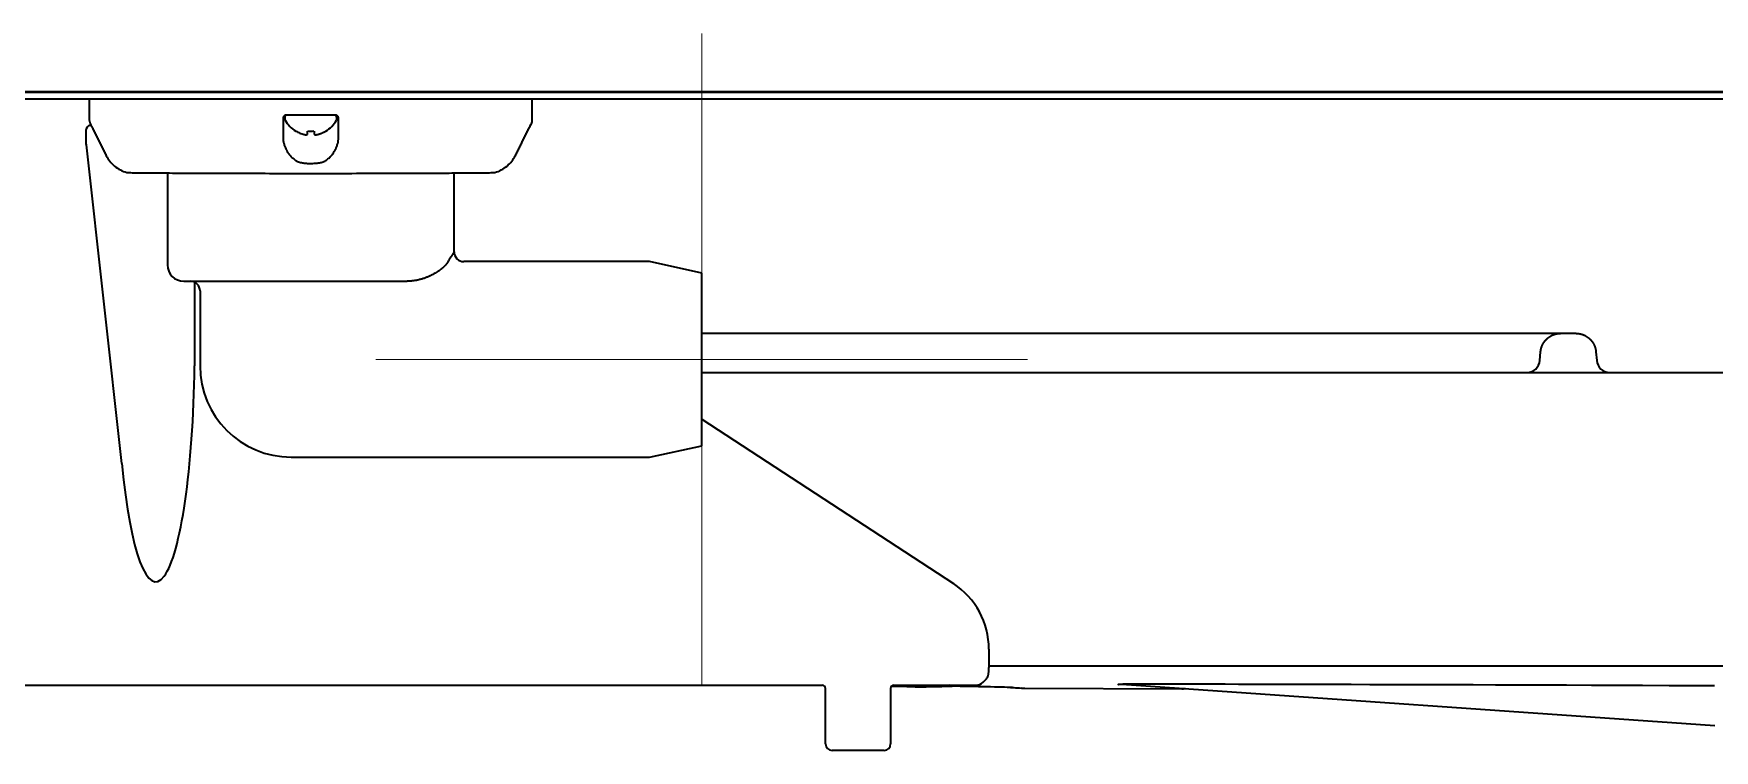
# Model space of a CAD drawing. Extents: x 5809 to 10669, y -850 to 3566.
# Drawn here: x 7301.1 to 7559.1, y 1270.8 to 1380.8 of the extents above; entities that cross this region are included whole.
import ezdxf

# ---------------------------------------------------------------- set-up
doc = ezdxf.new("R2010")
doc.units = 0
doc.header["$LTSCALE"] = 5
doc.layers.get('0').update_dxf_attribs({"linetype": 'CONTINUOUS', "lineweight": 0})
doc.layers.add('1', color=7, linetype='CONTINUOUS', true_color=0xffffff)

msp = doc.modelspace()

# ---------------------------------------------------------------- linework, layer by layer
at = {"color": 6}
for p, q in [((7403.67, 1380.83), (7403.67, 1280.83)), ((7353.67, 1330.83), (7453.67, 1330.83))]:
    msp.add_line(p, q, dxfattribs=at)
at = {"layer": '1', "color": 7, "linetype": 'Continuous', "lineweight": 35}
for p, q in [((7074.67, 1371.83), (7620.37, 1371.83)), ((7074.67, 1370.83), (8071.67, 1370.83)), ((7077.34, 1371.93), (8068.41, 1371.93)), ((7309.67, 1370.83), (7309.67, 1367.8)), ((7377.67, 1367.8), (7377.67, 1370.83)), ((7339.67, 1367.93), (7339.67, 1367.73)), ((7347.67, 1367.73), (7347.67, 1367.93)), ((7309.19, 1364.5), (7309.19, 1366.03)), ((7341.37, 1365.85), (7341.37, 1365.88)), ((7345.97, 1365.88), (7345.97, 1365.85)), ((7314.68, 1314.84), (7309.23, 1363.75)), ((7321.67, 1359.58), (7321.67, 1345.33)), ((7343.67, 1359.45), (7343.67, 1359.37)), ((7365.67, 1347.33), (7365.67, 1359.33)), ((7395.67, 1345.83), (7367.17, 1345.83)), ((7403.67, 1344.08), (7395.67, 1345.83)), ((7403.67, 1317.58), (7403.67, 1344.08)), ((7403.67, 1317.58), (7403.67, 1344.08)), ((7324.17, 1342.83), (7358.45, 1342.83)), ((7325.85, 1329.83), (7325.85, 1342.66)), ((7326.67, 1341.33), (7326.67, 1329.83)), ((7403.67, 1334.83), (7522.46, 1334.83)), ((7522.46, 1334.83), (7535.51, 1334.83)), ((7535.52, 1334.83), (7537.83, 1334.83)), ((7532.31, 1330.65), (7532.43, 1332)), ((7540.92, 1332), (7541.04, 1330.65)), ((7403.67, 1328.83), (7432.77, 1328.83)), ((7432.77, 1328.83), (7434.19, 1328.83)), ((7434.19, 1328.83), (7456.05, 1328.83)), ((7457.05, 1328.83), (7478.3, 1328.83)), ((7479.29, 1328.83), (7501.16, 1328.83)), ((7501.16, 1328.83), (7502.58, 1328.83)), ((7502.58, 1328.83), (7581.48, 1328.83)), ((7403.67, 1321.64), (7442.3, 1296.42)), ((7340.67, 1315.83), (7395.67, 1315.83)), ((7395.67, 1315.83), (7403.67, 1317.58)), ((7447.73, 1286.35), (7447.72, 1283.56)), ((7453.86, 1283.75), (7447.73, 1283.75)), ((7463.75, 1283.75), (7453.86, 1283.75)), ((7481.49, 1283.75), (7471.65, 1283.75)), ((7502.13, 1283.75), (7481.49, 1283.75)), ((7502.65, 1283.75), (7502.13, 1283.75)), ((7581.45, 1283.75), (7502.65, 1283.75)), ((7152.33, 1280.83), (7411.96, 1280.83)), ((7414.88, 1280.83), (7417.15, 1280.83)), ((7420.08, 1280.83), (7422.17, 1280.83)), ((7422.67, 1271.83), (7422.67, 1280.33)), ((7432.67, 1280.33), (7432.67, 1271.83)), ((7435.34, 1280.71), (7432.81, 1280.67)), ((7432.81, 1280.67), (7432.81, 1280.67)), ((7432.81, 1280.67), (7435.13, 1280.62)), ((7433.17, 1280.83), (7435.16, 1280.83)), ((7433.63, 1280.66), (7435.79, 1280.7)), ((7435.05, 1280.64), (7433.63, 1280.66)), ((7435.16, 1280.65), (7435.05, 1280.64)), ((7435.13, 1280.62), (7435.65, 1280.63)), ((7435.44, 1280.66), (7435.16, 1280.65)), ((7435.79, 1280.7), (7435.34, 1280.71)), ((7435.89, 1280.66), (7435.44, 1280.66)), ((7435.65, 1280.63), (7435.68, 1280.64)), ((7435.68, 1280.64), (7435.89, 1280.65)), ((7436.35, 1280.67), (7435.89, 1280.66)), ((7435.89, 1280.65), (7436.33, 1280.65)), ((7435.93, 1280.65), (7435.93, 1280.61)), ((7436.37, 1280.61), (7435.93, 1280.61)), ((7435.93, 1280.61), (7436.43, 1280.6)), ((7436.33, 1280.65), (7436.72, 1280.66)), ((7436.99, 1280.67), (7436.35, 1280.67)), ((7436.88, 1280.61), (7436.37, 1280.61)), ((7436.43, 1280.6), (7437.01, 1280.6)), ((7436.72, 1280.66), (7437.12, 1280.66)), ((7437.28, 1280.61), (7436.88, 1280.61)), ((7437.57, 1280.66), (7436.99, 1280.67)), ((7437.01, 1280.6), (7437.65, 1280.6)), ((7437.12, 1280.66), (7437.54, 1280.65)), ((7437.67, 1280.61), (7437.28, 1280.61)), ((7437.54, 1280.65), (7437.88, 1280.65)), ((7438.16, 1280.66), (7437.57, 1280.66)), ((7437.65, 1280.6), (7438.11, 1280.6)), ((7438.11, 1280.62), (7437.67, 1280.61)), ((7437.88, 1280.65), (7438.06, 1280.65)), ((7438.06, 1280.65), (7438.25, 1280.64)), ((7438.11, 1280.83), (7439.88, 1280.83)), ((7438.32, 1280.63), (7438.11, 1280.62)), ((7438.11, 1280.6), (7438.56, 1280.61)), ((7438.52, 1280.65), (7438.16, 1280.66)), ((7438.25, 1280.64), (7438.37, 1280.63)), ((7438.81, 1280.64), (7438.52, 1280.65)), ((7438.56, 1280.61), (7438.84, 1280.62)), ((7438.95, 1280.63), (7438.81, 1280.64)), ((7438.84, 1280.62), (7438.95, 1280.63)), ((7442.83, 1280.83), (7445.79, 1280.83)), ((7446.85, 1281.27), (7447.27, 1281.69)), ((7451.04, 1280.47), (7451.21, 1280.46)), ((7453.28, 1280.38), (7477.36, 1280.27)), ((7559.19, 1274.57), (7468.15, 1280.94)), ((7431.67, 1270.83), (7423.67, 1270.83))]:
    msp.add_line(p, q, dxfattribs=at)
for centre, radius, start, end in [((7340.07, 1367.93), 0.4, 90, 180), ((7340.07, 1367.73), 0.4, 180, 210.3012), ((7343.87, 1369.95), 4.8, 210.3012, 238.6074), ((7343.47, 1369.95), 4.8, 301.3459, 329.6988), ((7347.27, 1367.93), 0.4, 0, 90), ((7347.27, 1367.73), 0.4, 329.6988, 0), ((7343.67, 1369.63), 3.78, 262.3959, 269.9965), ((7343.67, 1369.63), 3.78, 270.0035, 277.6041), ((7367.17, 1347.33), 1.5, 179.9915, 270.0124), ((7324.17, 1345.33), 2.5, 180, 270), ((7325.17, 1341.33), 1.5, 0, 90), ((7340.67, 1329.83), 14, 180, 270), ((7530.32, 1330.83), 2, 270, 355), ((7543.03, 1330.83), 2, 185, 270)]:
    msp.add_arc(centre, radius, start, end, dxfattribs=at)
at = {"layer": '1', "color": 7, "linetype": 'Continuous', "lineweight": 35, "extrusion": (0, 0, -1)}
for centre, major_axis, ratio, start_param, end_param in [((7310.64, 1366.01), (-1.44, 0.04), 0.692646, -0.026174, 1.012362), ((7311.5, 1364.5), (0, 4), 0.57735, 4.521954, 4.712389)]:
    msp.add_ellipse(centre, major_axis=major_axis, ratio=ratio, start_param=start_param, end_param=end_param, dxfattribs=at)
at = {"layer": '1', "color": 7, "linetype": 'Continuous', "lineweight": 35}
for centre, major_axis, ratio, start_param, end_param in [((7319.87, 1333), (0, 36.31), 0.165232, 2.094395, 4.625123), ((7435.73, 1286.35), (6.36, 10.22), 0.99658, -1.015659, -0.021403), ((7422.17, 1280.33), (0.354, 0.354), 0.999695, 5.497939, 7.068431), ((7433.17, 1280.33), (-0.354, 0.354), 0.999695, -0.785246, 0.785246), ((7432.7, 1280.79), (-10, 0.04), 0.017452, 2.242018, 3.141593), ((7432.7, 1280.79), (-10, 0.04), 0.017452, 3.141593, 3.578472), ((7432.66, 1280.39), (-20.64, 0.09), 0.017455, 3.575816, 4.2555), ((7445.79, 1282.33), (1.06, 1.06), 0.999695, 3.926839, 4.712389), ((7651.1, 1280.15), (-183.5, 0.8), 0.001141, -0.189643, 0.017417), ((7467.59, 1272.96), (0.56, 7.98), 0.966183, 0, 0.067733), ((7651.1, 1280.15), (-183.5, 0.8), 0.001141, -1.027763, -0.189643), ((7651.1, 1280.15), (-183.5, 0.8), 0.001141, -1.045618, -1.027763), ((7423.67, 1271.83), (0.707, 0.707), 0.999695, 2.356347, 3.926839), ((7431.67, 1271.83), (-0.707, 0.707), 0.999695, 2.356347, 3.926839)]:
    msp.add_ellipse(centre, major_axis=major_axis, ratio=ratio, start_param=start_param, end_param=end_param, dxfattribs=at)
for points, degree in [([(7309.67, 1367.8), (7309.64, 1367.29), (7309.9, 1366.9)], 2), ([(7339.42, 1367.86), (7339.42, 1367.85), (7339.42, 1367.84), (7339.42, 1367.83)], 3), ([(7339.42, 1367.83), (7339.42, 1366.84), (7339.42, 1365.85), (7339.42, 1364.87)], 3), ([(7347.92, 1367.83), (7347.92, 1367.84), (7347.92, 1367.85), (7347.92, 1367.86)], 3), ([(7347.92, 1364.87), (7347.92, 1365.85), (7347.92, 1366.84), (7347.92, 1367.83)], 3), ([(7309.86, 1366.95), (7312.29, 1362.09)], 1), ([(7342.67, 1365.33), (7342.7, 1365.33), (7342.75, 1365.32), (7342.82, 1365.32), (7342.9, 1365.31), (7342.97, 1365.31), (7343.03, 1365.32), (7343.1, 1365.32), (7343.15, 1365.33), (7343.17, 1365.33)], 3), ([(7343.17, 1365.33), (7343.17, 1365.34), (7343.17, 1365.37), (7343.17, 1365.42), (7343.17, 1365.48), (7343.17, 1365.54), (7343.17, 1365.61), (7343.17, 1365.68), (7343.17, 1365.77), (7343.17, 1365.84), (7343.17, 1365.88)], 3), ([(7344.17, 1365.33), (7344.2, 1365.33), (7344.24, 1365.32), (7344.32, 1365.32), (7344.39, 1365.31), (7344.46, 1365.31), (7344.53, 1365.32), (7344.6, 1365.32), (7344.65, 1365.33), (7344.67, 1365.33)], 3), ([(7344.67, 1365.33), (7344.73, 1365.34), (7344.84, 1365.37), (7345, 1365.42), (7345.16, 1365.48), (7345.31, 1365.54), (7345.46, 1365.61), (7345.62, 1365.68), (7345.79, 1365.77), (7345.91, 1365.84), (7345.97, 1365.88)], 3), ([(7375.05, 1362.09), (7377.48, 1366.95)], 1), ([(7477.36, 1280.27), (7477.63, 1280.27)], 1), ([(7477.91, 1280.25), (7477.63, 1280.27)], 1)]:
    msp.add_open_spline(points, degree=degree, dxfattribs=at)
for points, knots in [([(7339.44, 1367.96), (7339.44, 1367.96), (7339.44, 1367.95), (7339.44, 1367.95), (7339.44, 1367.94), (7339.43, 1367.93), (7339.43, 1367.93), (7339.43, 1367.92), (7339.43, 1367.92), (7339.43, 1367.91), (7339.43, 1367.91), (7339.43, 1367.9), (7339.43, 1367.9), (7339.43, 1367.88), (7339.43, 1367.88), (7339.42, 1367.87), (7339.42, 1367.86), (7339.42, 1367.86)], [0, 0, 0, 0, 0.0625, 0.0625, 0.125, 0.125, 0.1875, 0.1875, 0.25, 0.25, 0.375, 0.375, 0.5, 0.5, 0.75, 0.75, 1, 1, 1, 1]), ([(7339.92, 1368.33), (7339.9, 1368.33), (7339.87, 1368.32), (7339.83, 1368.32), (7339.82, 1368.32), (7339.79, 1368.31), (7339.78, 1368.31), (7339.74, 1368.29), (7339.72, 1368.28), (7339.69, 1368.27), (7339.67, 1368.26), (7339.65, 1368.25), (7339.64, 1368.24), (7339.61, 1368.22), (7339.59, 1368.2), (7339.55, 1368.16), (7339.53, 1368.14), (7339.51, 1368.11), (7339.5, 1368.1), (7339.49, 1368.07), (7339.48, 1368.06), (7339.46, 1368.02), (7339.45, 1367.99), (7339.44, 1367.96)], [0, 0, 0, 0, 0.125, 0.125, 0.1875, 0.1875, 0.25, 0.25, 0.375, 0.375, 0.4375, 0.4375, 0.5, 0.5, 0.625, 0.625, 0.75, 0.75, 0.8125, 0.8125, 0.875, 0.875, 1, 1, 1, 1]), ([(7343.67, 1368.33), (7343.05, 1368.33), (7342.42, 1368.33), (7341.17, 1368.33), (7340.54, 1368.33), (7339.92, 1368.33)], [0, 0, 0, 0, 0.5, 0.5, 1, 1, 1, 1]), ([(7347.42, 1368.33), (7346.8, 1368.33), (7346.18, 1368.33), (7344.93, 1368.33), (7344.3, 1368.33), (7343.67, 1368.33)], [0, 0, 0, 0, 0.5, 0.5, 1, 1, 1, 1]), ([(7347.9, 1367.96), (7347.9, 1367.98), (7347.89, 1367.99), (7347.88, 1368.02), (7347.88, 1368.03), (7347.86, 1368.07), (7347.84, 1368.1), (7347.82, 1368.13), (7347.81, 1368.14), (7347.79, 1368.16), (7347.78, 1368.18), (7347.76, 1368.2), (7347.74, 1368.22), (7347.73, 1368.22), (7347.69, 1368.25), (7347.67, 1368.26), (7347.64, 1368.28), (7347.63, 1368.28), (7347.6, 1368.29), (7347.59, 1368.3), (7347.55, 1368.31), (7347.53, 1368.32), (7347.48, 1368.32), (7347.45, 1368.33), (7347.42, 1368.33)], [0, 0, 0, 0, 0.0625, 0.0625, 0.125, 0.125, 0.25, 0.25, 0.3125, 0.3125, 0.375, 0.4375, 0.4375, 0.5, 0.5, 0.625, 0.625, 0.6875, 0.6875, 0.75, 0.75, 0.875, 0.875, 1, 1, 1, 1]), ([(7347.92, 1367.86), (7347.92, 1367.86), (7347.92, 1367.87), (7347.92, 1367.88), (7347.92, 1367.88), (7347.92, 1367.9), (7347.92, 1367.9), (7347.92, 1367.91), (7347.92, 1367.91), (7347.91, 1367.92), (7347.91, 1367.92), (7347.91, 1367.93), (7347.91, 1367.93), (7347.91, 1367.94), (7347.91, 1367.95), (7347.91, 1367.95), (7347.91, 1367.95), (7347.9, 1367.96), (7347.9, 1367.96), (7347.9, 1367.96)], [0, 0, 0, 0, 0.25, 0.25, 0.5, 0.5, 0.625, 0.625, 0.75, 0.75, 0.8125, 0.8125, 0.875, 0.875, 0.9375, 0.9375, 0.96875, 0.96875, 1, 1, 1, 1]), ([(7377.45, 1366.9), (7377.46, 1366.92), (7377.61, 1367.14), (7377.7, 1367.47), (7377.66, 1367.75), (7377.65, 1367.8)], [0, 0, 0, 0, 0.088602, 0.857896, 1, 1, 1, 1]), ([(7339.42, 1364.87), (7339.42, 1364.79), (7339.43, 1364.72), (7339.44, 1364.56), (7339.44, 1364.49), (7339.47, 1364.26), (7339.5, 1364.11), (7339.58, 1363.8), (7339.62, 1363.65), (7339.74, 1363.35), (7339.8, 1363.2), (7339.9, 1363.01), (7339.92, 1362.98), (7339.96, 1362.9), (7340.02, 1362.79), (7340.09, 1362.68), (7340.16, 1362.57), (7340.18, 1362.54), (7340.23, 1362.46), (7340.31, 1362.36), (7340.39, 1362.25), (7340.57, 1362.05), (7340.69, 1361.91), (7340.9, 1361.72), (7340.97, 1361.66), (7341.12, 1361.54), (7341.19, 1361.48), (7341.27, 1361.42)], [0, 0, 0, 0, 0.0625, 0.0625, 0.125, 0.125, 0.25, 0.25, 0.375, 0.375, 0.5, 0.5, 0.53125, 0.53125, 0.5625, 0.625, 0.625, 0.65625, 0.65625, 0.6875, 0.75, 0.75, 0.875, 0.875, 0.9375, 0.9375, 1, 1, 1, 1]), ([(7341.37, 1365.88), (7341.58, 1365.76), (7341.79, 1365.65), (7342.11, 1365.51), (7342.22, 1365.47), (7342.44, 1365.39), (7342.56, 1365.36), (7342.67, 1365.33)], [0, 0, 0, 0, 0.5, 0.5, 0.75, 0.75, 1, 1, 1, 1]), ([(7344.17, 1365.88), (7344.17, 1365.76), (7344.17, 1365.65), (7344.17, 1365.51), (7344.17, 1365.47), (7344.17, 1365.39), (7344.17, 1365.36), (7344.17, 1365.33)], [0, 0, 0, 0, 0.5, 0.5, 0.75, 0.75, 1, 1, 1, 1]), ([(7346.07, 1361.42), (7346.11, 1361.45), (7346.15, 1361.48), (7346.23, 1361.54), (7346.27, 1361.57), (7346.38, 1361.66), (7346.45, 1361.72), (7346.66, 1361.92), (7346.78, 1362.05), (7346.95, 1362.26), (7347.01, 1362.33), (7347.11, 1362.47), (7347.16, 1362.54), (7347.31, 1362.76), (7347.39, 1362.9), (7347.49, 1363.09), (7347.51, 1363.13), (7347.54, 1363.2), (7347.56, 1363.24), (7347.61, 1363.35), (7347.64, 1363.43), (7347.72, 1363.66), (7347.77, 1363.81), (7347.85, 1364.11), (7347.87, 1364.26), (7347.91, 1364.56), (7347.92, 1364.72), (7347.92, 1364.87)], [0, 0, 0, 0, 0.03125, 0.03125, 0.0625, 0.0625, 0.125, 0.125, 0.25, 0.25, 0.3125, 0.3125, 0.375, 0.375, 0.5, 0.5, 0.53125, 0.53125, 0.5625, 0.5625, 0.625, 0.625, 0.75, 0.75, 0.875, 0.875, 1, 1, 1, 1]), ([(7312.29, 1362.09), (7312.44, 1361.79), (7312.81, 1361.21), (7313.54, 1360.46), (7314.42, 1359.86), (7315.08, 1359.61), (7315.42, 1359.51)], [0, 0, 0, 0, 0.241886, 0.492713, 0.747305, 1, 1, 1, 1]), ([(7371.92, 1359.51), (7372.27, 1359.61), (7372.92, 1359.86), (7373.81, 1360.46), (7374.54, 1361.21), (7374.9, 1361.79), (7375.06, 1362.09)], [0, 0, 0, 0, 0.252695, 0.507287, 0.758114, 1, 1, 1, 1]), ([(7315.42, 1359.51), (7315.45, 1359.5), (7315.82, 1359.49), (7317.33, 1359.47), (7319.81, 1359.45), (7323.25, 1359.43), (7327.56, 1359.41), (7332.55, 1359.4), (7338.02, 1359.38), (7341.76, 1359.37), (7343.67, 1359.37)], [0, 0, 0, 0, 0.125273, 0.250231, 0.374963, 0.499708, 0.62467, 0.749825, 0.875002, 1, 1, 1, 1]), ([(7341.27, 1361.42), (7341.31, 1361.39), (7341.35, 1361.37), (7341.44, 1361.32), (7341.48, 1361.29), (7341.61, 1361.22), (7341.7, 1361.19), (7341.88, 1361.12), (7341.98, 1361.09), (7342.18, 1361.04), (7342.28, 1361.02), (7342.43, 1360.99), (7342.48, 1360.98), (7342.59, 1360.97), (7342.64, 1360.96), (7342.8, 1360.95), (7342.91, 1360.94), (7343.13, 1360.92), (7343.34, 1360.91), (7343.56, 1360.91), (7343.67, 1360.91)], [0, 0, 0, 0, 0.0625, 0.0625, 0.125, 0.125, 0.25, 0.25, 0.375, 0.375, 0.5, 0.5, 0.5625, 0.5625, 0.625, 0.625, 0.75, 0.75, 0.875, 1, 1, 1, 1]), ([(7343.67, 1360.91), (7343.73, 1360.91), (7343.78, 1360.91), (7343.89, 1360.91), (7343.95, 1360.91), (7344.11, 1360.92), (7344.22, 1360.92), (7344.44, 1360.94), (7344.54, 1360.95), (7344.75, 1360.97), (7344.86, 1360.98), (7345.01, 1361.01), (7345.06, 1361.02), (7345.14, 1361.03), (7345.17, 1361.04), (7345.22, 1361.05), (7345.24, 1361.06), (7345.37, 1361.09), (7345.46, 1361.12), (7345.74, 1361.22), (7345.92, 1361.31), (7346.07, 1361.42)], [0, 0, 0, 0, 0.0625, 0.0625, 0.125, 0.125, 0.25, 0.25, 0.375, 0.375, 0.5, 0.5, 0.5625, 0.5625, 0.59375, 0.59375, 0.625, 0.625, 0.75, 0.75, 1, 1, 1, 1]), ([(7343.67, 1359.37), (7345.59, 1359.37), (7349.33, 1359.38), (7354.79, 1359.4), (7359.78, 1359.41), (7364.09, 1359.43), (7367.54, 1359.45), (7370.02, 1359.47), (7371.53, 1359.49), (7371.9, 1359.5), (7371.92, 1359.51)], [0, 0, 0, 0, 0.125005, 0.250182, 0.375336, 0.500297, 0.625041, 0.749771, 0.874728, 1, 1, 1, 1]), ([(7365.67, 1347.33), (7365.67, 1347.33), (7365.67, 1347.31), (7365.64, 1347.27), (7365.59, 1347.2), (7365.49, 1347.04), (7365.39, 1346.89), (7365.31, 1346.76), (7365.28, 1346.72), (7365.23, 1346.64), (7365.21, 1346.62), (7365.18, 1346.57), (7365.1, 1346.44), (7365.01, 1346.3), (7364.85, 1346.05), (7364.77, 1345.92), (7364.59, 1345.63), (7364.5, 1345.48), (7364.4, 1345.33)], [0, 0, 0, 0, 0.124778, 0.124778, 0.249809, 0.374841, 0.499873, 0.499873, 0.562389, 0.562389, 0.593647, 0.593647, 0.624905, 0.749936, 0.749936, 0.874968, 0.874968, 1, 1, 1, 1]), ([(7364.4, 1345.33), (7364.28, 1345.21), (7364.15, 1345.08), (7363.97, 1344.92), (7363.93, 1344.89), (7363.85, 1344.82), (7363.81, 1344.79), (7363.69, 1344.69), (7363.6, 1344.62), (7363.33, 1344.41), (7363.13, 1344.28), (7362.7, 1344.01), (7362.46, 1343.87), (7362.18, 1343.73), (7362.14, 1343.71), (7362.08, 1343.68), (7361.98, 1343.64), (7361.75, 1343.53), (7361.53, 1343.44), (7361.32, 1343.36), (7361.24, 1343.33), (7361.1, 1343.28), (7361.02, 1343.26), (7360.79, 1343.18), (7360.64, 1343.14), (7360.32, 1343.06), (7360.16, 1343.02), (7359.91, 1342.97), (7359.83, 1342.95), (7359.66, 1342.92), (7359.58, 1342.91), (7359.32, 1342.88), (7359.15, 1342.86), (7358.8, 1342.83), (7358.63, 1342.83), (7358.45, 1342.83)], [0, 0, 0, 0, 0.125, 0.125, 0.15625, 0.15625, 0.1875, 0.1875, 0.25, 0.25, 0.375, 0.375, 0.5, 0.5, 0.515625, 0.515625, 0.53125, 0.5625, 0.625, 0.625, 0.65625, 0.65625, 0.6875, 0.6875, 0.75, 0.75, 0.8125, 0.8125, 0.84375, 0.84375, 0.875, 0.875, 0.9375, 0.9375, 1, 1, 1, 1]), ([(7532.43, 1332), (7532.43, 1332.01), (7532.43, 1332.02), (7532.43, 1332.05), (7532.43, 1332.08), (7532.44, 1332.11), (7532.44, 1332.14), (7532.44, 1332.16), (7532.45, 1332.19), (7532.45, 1332.22), (7532.46, 1332.25), (7532.46, 1332.27), (7532.47, 1332.3), (7532.47, 1332.33), (7532.48, 1332.35), (7532.48, 1332.38), (7532.49, 1332.4), (7532.49, 1332.43), (7532.5, 1332.46), (7532.51, 1332.48), (7532.51, 1332.51), (7532.52, 1332.53), (7532.53, 1332.56), (7532.53, 1332.58), (7532.54, 1332.61), (7532.55, 1332.63), (7532.56, 1332.65), (7532.56, 1332.68), (7532.57, 1332.7), (7532.58, 1332.73), (7532.59, 1332.75), (7532.6, 1332.77), (7532.6, 1332.79), (7532.61, 1332.82), (7532.62, 1332.84), (7532.63, 1332.86), (7532.64, 1332.89), (7532.65, 1332.91), (7532.66, 1332.93), (7532.67, 1332.95), (7532.68, 1332.97), (7532.68, 1332.99), (7532.69, 1333.02), (7532.7, 1333.04), (7532.71, 1333.06), (7532.72, 1333.08), (7532.73, 1333.1), (7532.74, 1333.12), (7532.75, 1333.14), (7532.76, 1333.16), (7532.77, 1333.18), (7532.78, 1333.2), (7532.8, 1333.22), (7532.81, 1333.24), (7532.82, 1333.25), (7532.83, 1333.27), (7532.84, 1333.29), (7532.85, 1333.31), (7532.86, 1333.33), (7532.87, 1333.35), (7532.88, 1333.36), (7532.89, 1333.38), (7532.9, 1333.4), (7532.91, 1333.42), (7532.93, 1333.43), (7532.94, 1333.45), (7532.95, 1333.47), (7532.96, 1333.48), (7532.97, 1333.5), (7532.98, 1333.52), (7532.99, 1333.53), (7533.01, 1333.55), (7533.02, 1333.56), (7533.03, 1333.58), (7533.04, 1333.59), (7533.05, 1333.61), (7533.06, 1333.62), (7533.07, 1333.64), (7533.09, 1333.65), (7533.1, 1333.67), (7533.11, 1333.68), (7533.12, 1333.7), (7533.13, 1333.71), (7533.14, 1333.72), (7533.15, 1333.74), (7533.17, 1333.75), (7533.18, 1333.76), (7533.19, 1333.78), (7533.2, 1333.79), (7533.21, 1333.8), (7533.22, 1333.82), (7533.24, 1333.83), (7533.25, 1333.84), (7533.26, 1333.85), (7533.27, 1333.86), (7533.28, 1333.88), (7533.29, 1333.89), (7533.3, 1333.9), (7533.31, 1333.91), (7533.33, 1333.92), (7533.34, 1333.93), (7533.35, 1333.94), (7533.36, 1333.96), (7533.37, 1333.97), (7533.38, 1333.98), (7533.39, 1333.99), (7533.4, 1334), (7533.41, 1334.01), (7533.44, 1334.03), (7533.47, 1334.06), (7533.52, 1334.1), (7533.56, 1334.14), (7533.61, 1334.17), (7533.66, 1334.21), (7533.71, 1334.24), (7533.75, 1334.28), (7533.8, 1334.31), (7533.85, 1334.34), (7533.9, 1334.38), (7533.95, 1334.41), (7534.01, 1334.43), (7534.06, 1334.46), (7534.11, 1334.49), (7534.16, 1334.52), (7534.21, 1334.54), (7534.27, 1334.56), (7534.32, 1334.59), (7534.37, 1334.61), (7534.43, 1334.63), (7534.48, 1334.65), (7534.53, 1334.67), (7534.59, 1334.69), (7534.64, 1334.7), (7534.7, 1334.72), (7534.75, 1334.73), (7534.81, 1334.74), (7534.86, 1334.76), (7534.92, 1334.77), (7534.97, 1334.78), (7535.03, 1334.79), (7535.08, 1334.8), (7535.13, 1334.8), (7535.19, 1334.81), (7535.24, 1334.81), (7535.3, 1334.82), (7535.35, 1334.82), (7535.41, 1334.82), (7535.46, 1334.83), (7535.5, 1334.83), (7535.52, 1334.83)], [0, 0, 0, 0, 0.006178, 0.012328, 0.01845, 0.024544, 0.03061, 0.036648, 0.042657, 0.048639, 0.054592, 0.060517, 0.066414, 0.072283, 0.078124, 0.083937, 0.089722, 0.095478, 0.101206, 0.106907, 0.112579, 0.118223, 0.123839, 0.129427, 0.134986, 0.140518, 0.146021, 0.151496, 0.156944, 0.162363, 0.167754, 0.173117, 0.178451, 0.183758, 0.189036, 0.194287, 0.199509, 0.204703, 0.209869, 0.215007, 0.220117, 0.225198, 0.230252, 0.235277, 0.240275, 0.245244, 0.250185, 0.255098, 0.259983, 0.26484, 0.269668, 0.274469, 0.279241, 0.283985, 0.288701, 0.293389, 0.298049, 0.302681, 0.307285, 0.31186, 0.316408, 0.320927, 0.325418, 0.329881, 0.334316, 0.338723, 0.343102, 0.347452, 0.351775, 0.356069, 0.360335, 0.364574, 0.368784, 0.372966, 0.377119, 0.381245, 0.385343, 0.389412, 0.393453, 0.397466, 0.401452, 0.405409, 0.409337, 0.413238, 0.417111, 0.420955, 0.424772, 0.42856, 0.43232, 0.436052, 0.439756, 0.443432, 0.447079, 0.450699, 0.45429, 0.457854, 0.461389, 0.464896, 0.468375, 0.471826, 0.475249, 0.478643, 0.48201, 0.485348, 0.488659, 0.491941, 0.495195, 0.498421, 0.501619, 0.514817, 0.527978, 0.541102, 0.554187, 0.567234, 0.580243, 0.593214, 0.606147, 0.619043, 0.6319, 0.64472, 0.657501, 0.670245, 0.682951, 0.695618, 0.708248, 0.72084, 0.733394, 0.745911, 0.758389, 0.770829, 0.783232, 0.795596, 0.807923, 0.820212, 0.832463, 0.844676, 0.856851, 0.868988, 0.881088, 0.893149, 0.905173, 0.917159, 0.929107, 0.941017, 0.952889, 0.964724, 0.97652, 0.988279, 1, 1, 1, 1]), ([(7537.83, 1334.83), (7537.85, 1334.83), (7537.88, 1334.83), (7537.94, 1334.82), (7537.99, 1334.82), (7538.05, 1334.82), (7538.1, 1334.81), (7538.15, 1334.81), (7538.21, 1334.8), (7538.26, 1334.8), (7538.31, 1334.79), (7538.37, 1334.78), (7538.42, 1334.77), (7538.48, 1334.76), (7538.53, 1334.75), (7538.58, 1334.73), (7538.63, 1334.72), (7538.69, 1334.71), (7538.74, 1334.69), (7538.79, 1334.67), (7538.84, 1334.66), (7538.89, 1334.64), (7538.94, 1334.62), (7538.99, 1334.6), (7539.04, 1334.58), (7539.09, 1334.56), (7539.14, 1334.54), (7539.19, 1334.51), (7539.24, 1334.49), (7539.29, 1334.46), (7539.34, 1334.44), (7539.38, 1334.41), (7539.43, 1334.38), (7539.48, 1334.35), (7539.52, 1334.32), (7539.57, 1334.29), (7539.61, 1334.26), (7539.66, 1334.23), (7539.7, 1334.2), (7539.74, 1334.17), (7539.79, 1334.13), (7539.83, 1334.1), (7539.87, 1334.06), (7539.92, 1334.02), (7539.96, 1333.98), (7540, 1333.94), (7540.04, 1333.91), (7540.08, 1333.87), (7540.11, 1333.83), (7540.15, 1333.79), (7540.18, 1333.75), (7540.22, 1333.7), (7540.25, 1333.66), (7540.28, 1333.62), (7540.31, 1333.58), (7540.35, 1333.54), (7540.37, 1333.5), (7540.4, 1333.46), (7540.43, 1333.42), (7540.46, 1333.38), (7540.48, 1333.34), (7540.5, 1333.3), (7540.53, 1333.26), (7540.55, 1333.22), (7540.57, 1333.18), (7540.59, 1333.14), (7540.61, 1333.1), (7540.63, 1333.06), (7540.65, 1333.02), (7540.67, 1332.98), (7540.68, 1332.94), (7540.7, 1332.9), (7540.72, 1332.86), (7540.73, 1332.83), (7540.74, 1332.79), (7540.76, 1332.75), (7540.77, 1332.71), (7540.78, 1332.68), (7540.79, 1332.64), (7540.8, 1332.61), (7540.81, 1332.57), (7540.82, 1332.54), (7540.83, 1332.5), (7540.84, 1332.47), (7540.85, 1332.44), (7540.86, 1332.4), (7540.86, 1332.37), (7540.87, 1332.34), (7540.88, 1332.31), (7540.88, 1332.28), (7540.89, 1332.25), (7540.89, 1332.22), (7540.9, 1332.19), (7540.9, 1332.16), (7540.91, 1332.13), (7540.91, 1332.1), (7540.91, 1332.08), (7540.92, 1332.05), (7540.92, 1332.02), (7540.92, 1332), (7540.92, 1332)], [0, 0, 0, 0, 0.011799, 0.023598, 0.035396, 0.047195, 0.058994, 0.070793, 0.082592, 0.094391, 0.10619, 0.117989, 0.129789, 0.141588, 0.153387, 0.165186, 0.176986, 0.188785, 0.200585, 0.212384, 0.224184, 0.235984, 0.247783, 0.259583, 0.271383, 0.283183, 0.294983, 0.306784, 0.318584, 0.330384, 0.342185, 0.353985, 0.365786, 0.377587, 0.389388, 0.401189, 0.41299, 0.424791, 0.436592, 0.448394, 0.460195, 0.471997, 0.484606, 0.497091, 0.509454, 0.521694, 0.53381, 0.545804, 0.557675, 0.569423, 0.581047, 0.592549, 0.603928, 0.615183, 0.626316, 0.637326, 0.648213, 0.658976, 0.669617, 0.680135, 0.69053, 0.700802, 0.71095, 0.720976, 0.730879, 0.740659, 0.750316, 0.759849, 0.76926, 0.778548, 0.787713, 0.796755, 0.805674, 0.81447, 0.823143, 0.831693, 0.84012, 0.848424, 0.856605, 0.864663, 0.872598, 0.88041, 0.888099, 0.895665, 0.903108, 0.910428, 0.917626, 0.9247, 0.931651, 0.938479, 0.945185, 0.951767, 0.958227, 0.964563, 0.970777, 0.976867, 0.982835, 0.988679, 0.994401, 1, 1, 1, 1]), ([(7456.05, 1328.83), (7456.08, 1328.83), (7456.11, 1328.83), (7456.16, 1328.83), (7456.19, 1328.83), (7456.27, 1328.83), (7456.37, 1328.83), (7456.47, 1328.83), (7456.54, 1328.83), (7456.56, 1328.83), (7456.61, 1328.83), (7456.65, 1328.83), (7456.69, 1328.83), (7456.74, 1328.83), (7456.76, 1328.83), (7456.81, 1328.83), (7456.89, 1328.83), (7456.98, 1328.83), (7457.03, 1328.83), (7457.05, 1328.83)], [0, 0, 0, 0, 0.0625, 0.0625, 0.125, 0.125, 0.25, 0.375, 0.375, 0.4375, 0.4375, 0.5, 0.5625, 0.5625, 0.625, 0.625, 0.75, 0.875, 1, 1, 1, 1]), ([(7478.3, 1328.83), (7478.31, 1328.83), (7478.32, 1328.83), (7478.34, 1328.83), (7478.36, 1328.83), (7478.4, 1328.83), (7478.46, 1328.83), (7478.53, 1328.83), (7478.59, 1328.83), (7478.61, 1328.83), (7478.65, 1328.83), (7478.69, 1328.83), (7478.74, 1328.83), (7478.78, 1328.83), (7478.81, 1328.83), (7478.88, 1328.83), (7478.97, 1328.83), (7479.08, 1328.83), (7479.18, 1328.83), (7479.24, 1328.83), (7479.29, 1328.83)], [0, 0, 0, 0, 0.0625, 0.0625, 0.125, 0.125, 0.25, 0.375, 0.375, 0.4375, 0.4375, 0.5, 0.5625, 0.5625, 0.625, 0.625, 0.75, 0.875, 0.875, 1, 1, 1, 1]), ([(7447.27, 1281.69), (7447.41, 1281.83), (7447.55, 1282.04), (7447.66, 1282.34), (7447.69, 1282.51), (7447.7, 1282.62), (7447.71, 1282.69), (7447.72, 1282.81), (7447.72, 1283.02), (7447.72, 1283.33), (7447.72, 1283.5), (7447.72, 1283.55)], [0, 0, 0, 0, 0.242597, 0.33156, 0.412303, 0.457999, 0.497112, 0.565187, 0.769198, 0.936729, 1, 1, 1, 1]), ([(7471.65, 1283.74), (7471.33, 1283.74), (7470.67, 1283.74), (7470.01, 1283.74), (7469.52, 1283.74), (7469.35, 1283.74), (7469.02, 1283.74), (7468.85, 1283.74), (7468.36, 1283.74), (7468.03, 1283.74), (7467.04, 1283.74), (7466.38, 1283.74), (7465.39, 1283.74), (7465.06, 1283.74), (7464.4, 1283.74), (7464.08, 1283.74), (7463.75, 1283.74)], [0, 0, 0, 0, 0.125, 0.25, 0.25, 0.3125, 0.3125, 0.375, 0.375, 0.5, 0.5, 0.75, 0.75, 0.875, 0.875, 1, 1, 1, 1]), ([(7411.96, 1280.83), (7411.96, 1280.83), (7411.98, 1280.83), (7412.01, 1280.83), (7412.03, 1280.83), (7412.06, 1280.83), (7412.08, 1280.83), (7412.11, 1280.83), (7412.13, 1280.83), (7412.16, 1280.83), (7412.18, 1280.83), (7412.21, 1280.83), (7412.23, 1280.83), (7412.26, 1280.83), (7412.29, 1280.83), (7412.31, 1280.83), (7412.34, 1280.83), (7412.36, 1280.83), (7412.39, 1280.83), (7412.41, 1280.83), (7412.44, 1280.83), (7412.46, 1280.83), (7412.49, 1280.83), (7412.51, 1280.83), (7412.54, 1280.83), (7412.56, 1280.83), (7412.59, 1280.83), (7412.61, 1280.83), (7412.64, 1280.83), (7412.66, 1280.83), (7412.69, 1280.83), (7412.71, 1280.83), (7412.74, 1280.83), (7412.76, 1280.83), (7412.79, 1280.83), (7412.81, 1280.83), (7412.84, 1280.83), (7412.86, 1280.83), (7412.89, 1280.83), (7412.91, 1280.83), (7412.94, 1280.83), (7412.96, 1280.83), (7412.99, 1280.83), (7413.01, 1280.83), (7413.04, 1280.83), (7413.06, 1280.83), (7413.08, 1280.83), (7413.11, 1280.83), (7413.13, 1280.83), (7413.16, 1280.83), (7413.18, 1280.83), (7413.2, 1280.83), (7413.23, 1280.83), (7413.25, 1280.83), (7413.28, 1280.83), (7413.3, 1280.83), (7413.32, 1280.83), (7413.35, 1280.83), (7413.37, 1280.83), (7413.39, 1280.83), (7413.42, 1280.83), (7413.44, 1280.83), (7413.46, 1280.83), (7413.49, 1280.83), (7413.51, 1280.83), (7413.53, 1280.83), (7413.55, 1280.83), (7413.58, 1280.83), (7413.6, 1280.83), (7413.62, 1280.83), (7413.64, 1280.83), (7413.67, 1280.83), (7413.69, 1280.83), (7413.71, 1280.83), (7413.73, 1280.83), (7413.75, 1280.83), (7413.8, 1280.83), (7413.88, 1280.83), (7413.99, 1280.83), (7414.09, 1280.83), (7414.19, 1280.83), (7414.29, 1280.83), (7414.38, 1280.83), (7414.47, 1280.83), (7414.54, 1280.83), (7414.6, 1280.83), (7414.66, 1280.83), (7414.7, 1280.83), (7414.73, 1280.83), (7414.74, 1280.83), (7414.75, 1280.83), (7414.76, 1280.83), (7414.77, 1280.83), (7414.78, 1280.83), (7414.79, 1280.83), (7414.81, 1280.83), (7414.82, 1280.83), (7414.83, 1280.83), (7414.85, 1280.83), (7414.86, 1280.83), (7414.87, 1280.83), (7414.88, 1280.83), (7414.88, 1280.83)], [0, 0, 0, 0, 0.006256, 0.012513, 0.018774, 0.025036, 0.031302, 0.03757, 0.043841, 0.050114, 0.056391, 0.062671, 0.068954, 0.075241, 0.08153, 0.087824, 0.094121, 0.100421, 0.106725, 0.113034, 0.119346, 0.125662, 0.131982, 0.138306, 0.144635, 0.150968, 0.157305, 0.163647, 0.169993, 0.176344, 0.182699, 0.18906, 0.195425, 0.201795, 0.20817, 0.21455, 0.220935, 0.227325, 0.233721, 0.240122, 0.246528, 0.25294, 0.259357, 0.26578, 0.272208, 0.278642, 0.285082, 0.291528, 0.29798, 0.304438, 0.310902, 0.317372, 0.323849, 0.330332, 0.336821, 0.343317, 0.349819, 0.356328, 0.362844, 0.369366, 0.375896, 0.382433, 0.388977, 0.395528, 0.402086, 0.408652, 0.415226, 0.421807, 0.428396, 0.434993, 0.441598, 0.448211, 0.454832, 0.461462, 0.4681, 0.474747, 0.481403, 0.514976, 0.549482, 0.584906, 0.621235, 0.658455, 0.696556, 0.735534, 0.76747, 0.799866, 0.832736, 0.8661, 0.871332, 0.877255, 0.883865, 0.891154, 0.899117, 0.907748, 0.917039, 0.926985, 0.937577, 0.948808, 0.960673, 0.973163, 0.986274, 1, 1, 1, 1]), ([(7417.15, 1280.83), (7417.16, 1280.83), (7417.16, 1280.83), (7417.17, 1280.83), (7417.17, 1280.83), (7417.18, 1280.83), (7417.18, 1280.83), (7417.19, 1280.83), (7417.2, 1280.83), (7417.2, 1280.83), (7417.21, 1280.83), (7417.22, 1280.83), (7417.22, 1280.83), (7417.23, 1280.83), (7417.23, 1280.83), (7417.24, 1280.83), (7417.25, 1280.83), (7417.25, 1280.83), (7417.26, 1280.83), (7417.26, 1280.83), (7417.27, 1280.83), (7417.28, 1280.83), (7417.28, 1280.83), (7417.29, 1280.83), (7417.29, 1280.83), (7417.3, 1280.83), (7417.3, 1280.83), (7417.31, 1280.83), (7417.31, 1280.83), (7417.31, 1280.83), (7417.33, 1280.83), (7417.35, 1280.83), (7417.39, 1280.83), (7417.43, 1280.83), (7417.48, 1280.83), (7417.52, 1280.83), (7417.6, 1280.83), (7417.72, 1280.83), (7417.89, 1280.83), (7418.07, 1280.83), (7418.24, 1280.83), (7418.4, 1280.83), (7418.54, 1280.83), (7418.69, 1280.83), (7418.84, 1280.83), (7418.99, 1280.83), (7419.11, 1280.83), (7419.2, 1280.83), (7419.25, 1280.83), (7419.3, 1280.83), (7419.35, 1280.83), (7419.4, 1280.83), (7419.46, 1280.83), (7419.51, 1280.83), (7419.56, 1280.83), (7419.61, 1280.83), (7419.67, 1280.83), (7419.72, 1280.83), (7419.77, 1280.83), (7419.82, 1280.83), (7419.87, 1280.83), (7419.93, 1280.83), (7419.98, 1280.83), (7420.03, 1280.83), (7420.07, 1280.83), (7420.08, 1280.83)], [0, 0, 0, 0, 0.006615, 0.013094, 0.019435, 0.025639, 0.031703, 0.037629, 0.043415, 0.049061, 0.054565, 0.059928, 0.065148, 0.070225, 0.075158, 0.079946, 0.084588, 0.089084, 0.093433, 0.097635, 0.101687, 0.105591, 0.109345, 0.112948, 0.116399, 0.119699, 0.122846, 0.12584, 0.128681, 0.131366, 0.133898, 0.156196, 0.178272, 0.200133, 0.221785, 0.243232, 0.264477, 0.332122, 0.39706, 0.459236, 0.518573, 0.55982, 0.600956, 0.64203, 0.683083, 0.72415, 0.765257, 0.778526, 0.791766, 0.804975, 0.818156, 0.831309, 0.844434, 0.857531, 0.870602, 0.883647, 0.896666, 0.90966, 0.922631, 0.935578, 0.948503, 0.961407, 0.97429, 0.987154, 1, 1, 1, 1]), ([(7435.16, 1280.83), (7435.16, 1280.83), (7435.18, 1280.83), (7435.21, 1280.83), (7435.24, 1280.83), (7435.27, 1280.83), (7435.29, 1280.83), (7435.32, 1280.83), (7435.35, 1280.83), (7435.38, 1280.83), (7435.4, 1280.83), (7435.43, 1280.83), (7435.46, 1280.83), (7435.49, 1280.83), (7435.51, 1280.83), (7435.54, 1280.83), (7435.57, 1280.83), (7435.6, 1280.83), (7435.62, 1280.83), (7435.65, 1280.83), (7435.68, 1280.83), (7435.71, 1280.83), (7435.73, 1280.83), (7435.76, 1280.83), (7435.79, 1280.83), (7435.82, 1280.83), (7435.84, 1280.83), (7435.87, 1280.83), (7435.9, 1280.83), (7435.93, 1280.83), (7435.95, 1280.83), (7435.98, 1280.83), (7436.01, 1280.83), (7436.03, 1280.83), (7436.06, 1280.83), (7436.09, 1280.83), (7436.16, 1280.83), (7436.28, 1280.83), (7436.44, 1280.83), (7436.59, 1280.83), (7436.74, 1280.83), (7436.88, 1280.83), (7437.02, 1280.83), (7437.15, 1280.83), (7437.27, 1280.83), (7437.39, 1280.83), (7437.51, 1280.83), (7437.62, 1280.83), (7437.7, 1280.83), (7437.77, 1280.83), (7437.82, 1280.83), (7437.87, 1280.83), (7437.92, 1280.83), (7437.95, 1280.83), (7437.96, 1280.83), (7437.97, 1280.83), (7437.97, 1280.83), (7437.98, 1280.83), (7437.99, 1280.83), (7438, 1280.83), (7438, 1280.83), (7438.01, 1280.83), (7438.02, 1280.83), (7438.03, 1280.83), (7438.04, 1280.83), (7438.06, 1280.83), (7438.07, 1280.83), (7438.08, 1280.83), (7438.09, 1280.83), (7438.1, 1280.83), (7438.11, 1280.83), (7438.11, 1280.83)], [0, 0, 0, 0, 0.006582, 0.013168, 0.019758, 0.026352, 0.032951, 0.039554, 0.046162, 0.052774, 0.059391, 0.066014, 0.072642, 0.079275, 0.085913, 0.092557, 0.099207, 0.105863, 0.112524, 0.119192, 0.125865, 0.132545, 0.139231, 0.145924, 0.152623, 0.159329, 0.166042, 0.172761, 0.179488, 0.186221, 0.192961, 0.199709, 0.206464, 0.213226, 0.219996, 0.226773, 0.233557, 0.274608, 0.315619, 0.35662, 0.397648, 0.438748, 0.479974, 0.519041, 0.559474, 0.601248, 0.644339, 0.68873, 0.734412, 0.760033, 0.78593, 0.812112, 0.838592, 0.865383, 0.867669, 0.870682, 0.874418, 0.878874, 0.884047, 0.889931, 0.896522, 0.903815, 0.911803, 0.92048, 0.92984, 0.939877, 0.950584, 0.961955, 0.973984, 0.986668, 1, 1, 1, 1]), ([(7439.88, 1280.83), (7439.88, 1280.83), (7439.89, 1280.83), (7439.89, 1280.83), (7439.9, 1280.83), (7439.9, 1280.83), (7439.91, 1280.83), (7439.91, 1280.83), (7439.92, 1280.83), (7439.92, 1280.83), (7439.93, 1280.83), (7439.93, 1280.83), (7439.94, 1280.83), (7439.94, 1280.83), (7439.95, 1280.83), (7439.95, 1280.83), (7439.96, 1280.83), (7439.96, 1280.83), (7439.97, 1280.83), (7439.97, 1280.83), (7439.98, 1280.83), (7439.98, 1280.83), (7439.99, 1280.83), (7439.99, 1280.83), (7440, 1280.83), (7440, 1280.83), (7440, 1280.83), (7440.01, 1280.83), (7440.01, 1280.83), (7440.01, 1280.83), (7440.02, 1280.83), (7440.02, 1280.83), (7440.02, 1280.83), (7440.02, 1280.83), (7440.03, 1280.83), (7440.03, 1280.83), (7440.04, 1280.83), (7440.05, 1280.83), (7440.07, 1280.83), (7440.09, 1280.83), (7440.12, 1280.83), (7440.14, 1280.83), (7440.17, 1280.83), (7440.19, 1280.83), (7440.22, 1280.83), (7440.24, 1280.83), (7440.31, 1280.83), (7440.43, 1280.83), (7440.6, 1280.83), (7440.78, 1280.83), (7440.94, 1280.83), (7441.09, 1280.83), (7441.21, 1280.83), (7441.34, 1280.83), (7441.47, 1280.83), (7441.6, 1280.83), (7441.73, 1280.83), (7441.84, 1280.83), (7441.92, 1280.83), (7441.98, 1280.83), (7442.03, 1280.83), (7442.08, 1280.83), (7442.14, 1280.83), (7442.19, 1280.83), (7442.24, 1280.83), (7442.3, 1280.83), (7442.35, 1280.83), (7442.4, 1280.83), (7442.46, 1280.83), (7442.51, 1280.83), (7442.57, 1280.83), (7442.62, 1280.83), (7442.67, 1280.83), (7442.73, 1280.83), (7442.78, 1280.83), (7442.82, 1280.83), (7442.83, 1280.83)], [0, 0, 0, 0, 0.006462, 0.012777, 0.018944, 0.024963, 0.030832, 0.036553, 0.042124, 0.047544, 0.052813, 0.05793, 0.062896, 0.067708, 0.072366, 0.07687, 0.081218, 0.085411, 0.089447, 0.093326, 0.097047, 0.10061, 0.104013, 0.107257, 0.11034, 0.113262, 0.116023, 0.118621, 0.121057, 0.123329, 0.125439, 0.127384, 0.129164, 0.13078, 0.132231, 0.133516, 0.134635, 0.148074, 0.161433, 0.174714, 0.187919, 0.20105, 0.214108, 0.227095, 0.240012, 0.25286, 0.26564, 0.333697, 0.398831, 0.460987, 0.520084, 0.55535, 0.590493, 0.625548, 0.660543, 0.695501, 0.730444, 0.76539, 0.778693, 0.791962, 0.805197, 0.818398, 0.831566, 0.844701, 0.857804, 0.870875, 0.883915, 0.896924, 0.909904, 0.922854, 0.935777, 0.948672, 0.961541, 0.974384, 0.987204, 1, 1, 1, 1]), ([(7451.2, 1280.46), (7451.33, 1280.46), (7451.9, 1280.44), (7452.5, 1280.41), (7452.87, 1280.39), (7452.93, 1280.39), (7452.95, 1280.39), (7452.95, 1280.39)], [0, 0, 0, 0, 0.111719, 0.489527, 0.865575, 0.958925, 1, 1, 1, 1]), ([(7452.77, 1280.4), (7452.84, 1280.39), (7452.93, 1280.39), (7452.96, 1280.39), (7452.98, 1280.39), (7453.01, 1280.39), (7453.05, 1280.38), (7453.14, 1280.38), (7453.22, 1280.38), (7453.28, 1280.39)], [0, 0, 0, 0, 0.580134, 0.839742, 0.891524, 0.905277, 0.917686, 0.945072, 1, 1, 1, 1])]:
    msp.add_open_spline(points, degree=3, knots=knots, dxfattribs=at)
at = {"layer": '1', "color": 51, "linetype": 'Continuous', "lineweight": 13}
msp.add_open_spline([(7451.39, 1280.46), (7451.7, 1280.45), (7451.98, 1280.44), (7452.45, 1280.42), (7452.64, 1280.41), (7452.96, 1280.39), (7453.08, 1280.39), (7453.17, 1280.38), (7453.18, 1280.38), (7453.2, 1280.38), (7453.21, 1280.38), (7453.23, 1280.38), (7453.24, 1280.38), (7453.27, 1280.38), (7453.28, 1280.38), (7453.28, 1280.38), (7453.28, 1280.38), (7453.28, 1280.38)], degree=3, knots=[0, 0, 0, 0, 0.249903, 0.249903, 0.499806, 0.499806, 0.74971, 0.74971, 0.780947, 0.780947, 0.812185, 0.812185, 0.874661, 0.874661, 0.999613, 0.999613, 1, 1, 1, 1], dxfattribs=at)

doc.saveas('drawing.dxf')
